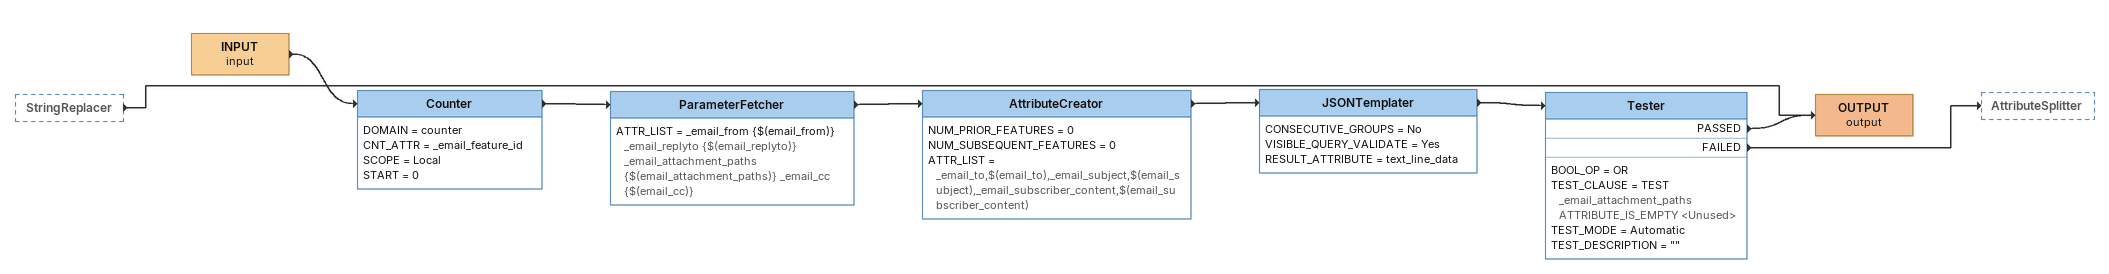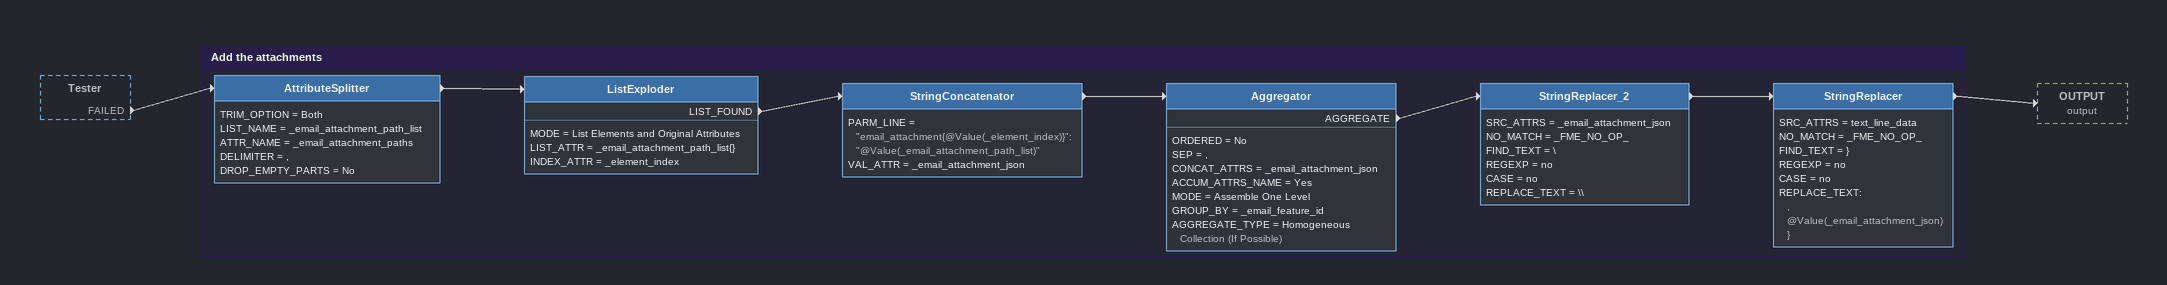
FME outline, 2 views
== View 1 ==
StringReplacer [outside]
    -> OUTPUT (output)
INPUT (input)
    -> Counter
Counter
    DOMAIN = counter
    CNT_ATTR = _email_feature_id
    SCOPE = Local
    START = 0
    -> ParameterFetcher
ParameterFetcher
    ATTR_LIST = _email_from {$(email_from)} _email_replyto {$(email_replyto)} _email_attachment_paths {$(email_attachment_paths)} _email_cc {$(email_cc)}
    -> AttributeCreator
AttributeCreator
    NUM_PRIOR_FEATURES = 0
    NUM_SUBSEQUENT_FEATURES = 0
    ATTR_LIST = _email_to,$(email_to),_email_subject,$(email_subject),_email_subscriber_content,$(email_subscriber_content)
    -> JSONTemplater
JSONTemplater
    CONSECUTIVE_GROUPS = No
    VISIBLE_QUERY_VALIDATE = Yes
    RESULT_ATTRIBUTE = text_line_data
    -> Tester
Tester
    BOOL_OP = OR
    TEST_CLAUSE = TEST _email_attachment_paths ATTRIBUTE_IS_EMPTY <Unused>
    TEST_MODE = Automatic
    TEST_DESCRIPTION = ""
    PASSED -> OUTPUT (output)
    FAILED -> AttributeSplitter
OUTPUT (output)

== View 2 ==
Tester [outside]
    FAILED -> AttributeSplitter

Bookmark: Add the attachments
AttributeSplitter
    TRIM_OPTION = Both
    LIST_NAME = _email_attachment_path_list
    ATTR_NAME = _email_attachment_paths
    DELIMITER = ,
    DROP_EMPTY_PARTS = No
    -> ListExploder
ListExploder
    MODE = List Elements and Original Attributes
    LIST_ATTR = _email_attachment_path_list{}
    INDEX_ATTR = _element_index
    LIST_FOUND -> StringConcatenator
StringConcatenator
    PARM_LINE = "email_attachment{@Value(_element_index)}": "@Value(_email_attachment_path_list)"
    VAL_ATTR = _email_attachment_json
    -> Aggregator
Aggregator
    ORDERED = No
    SEP = ,
    CONCAT_ATTRS = _email_attachment_json
    ACCUM_ATTRS_NAME = Yes
    MODE = Assemble One Level
    GROUP_BY = _email_feature_id
    AGGREGATE_TYPE = Homogeneous Collection (If Possible)
    AGGREGATE -> StringReplacer_2
StringReplacer_2
    SRC_ATTRS = _email_attachment_json
    NO_MATCH = _FME_NO_OP_
    FIND_TEXT = \
    REGEXP = no
    CASE = no
    REPLACE_TEXT = \\
    -> StringReplacer
StringReplacer
    SRC_ATTRS = text_line_data
    NO_MATCH = _FME_NO_OP_
    FIND_TEXT = }
    REGEXP = no
    CASE = no
    REPLACE_TEXT:
      ,
      @Value(_email_attachment_json)
      }
    -> OUTPUT (output)
